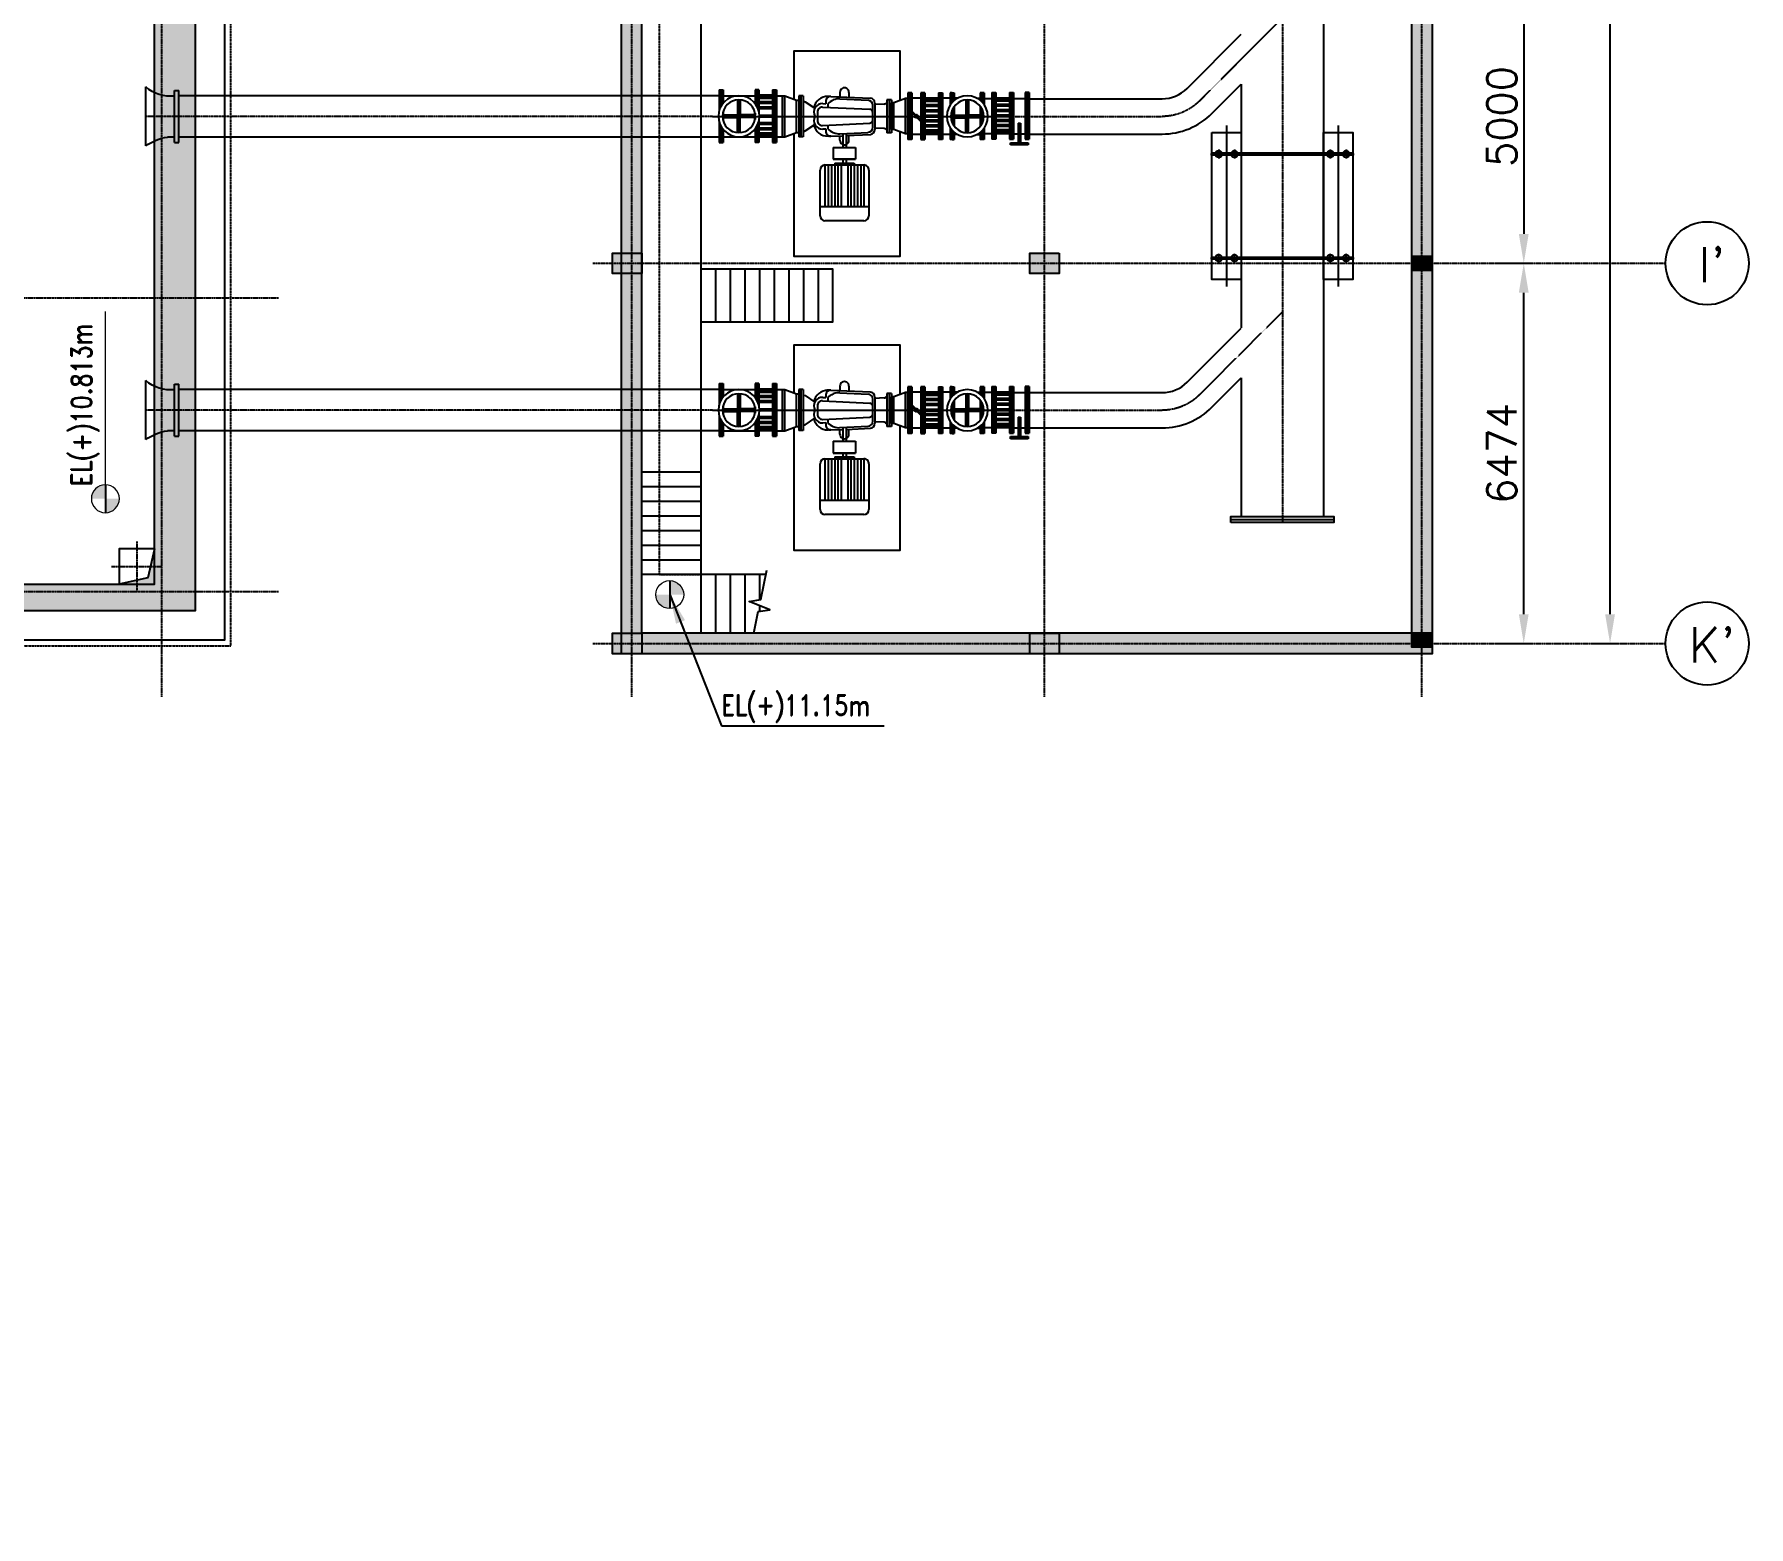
# Model space of a CAD drawing. Header units: millimetres. Extents: x -7644 to 230040, y 17031 to 222323.
# Drawn here: x 54782 to 83963, y 151841 to 177252 of the extents above; entities that cross this region are included whole.
import ezdxf
from ezdxf.enums import TextEntityAlignment as Align

# ---------------------------------------------------------------- set-up
doc = ezdxf.new("R2010")
doc.units = ezdxf.units.MM
doc.header["$LTSCALE"] = 4
doc.header["$MEASUREMENT"] = 0
doc.header["$PDMODE"] = 34
doc.linetypes.add('CENTER', pattern=[2, 1.25, -0.25, 0.25, -0.25])
doc.linetypes.add('HIDDEN', pattern=[0.375, 0.25, -0.125])
doc.layers.get('0').update_dxf_attribs({"color": 8})
for name, color, linetype in [('2MM', 2, 'Continuous'), ('CENTER', 252, 'CENTER'), ('DIM', 8, 'Continuous'), ('DIM LAYER', 8, 'Continuous'), ('GD NAME', 6, 'CENTER'), ('GRID', 8, 'CENTER'), ('HATCH', 253, 'Continuous'), ('MOTOR', 252, 'Continuous'), ('PCC', 8, 'HIDDEN'), ('PIPE LINE(MOTOR)', 142, 'Continuous'), ('RCC WALL', 7, 'Continuous'), ('txt-1', 7, 'Continuous')]:
    doc.layers.add(name, color=color, linetype=linetype)
doc.layers.add('C - E - Text 2.5', color=3, linetype='CENTER', lineweight=35)
doc.layers.add('Object', color=7, linetype='Continuous', lineweight=0)
doc.styles.add('Mano', font='romand.shx', dxfattribs={"height": 3})
doc.styles.add('ROMANS', font='ROMANS')
doc.dimstyles.new('1-75N', dxfattribs={"dimscale": 75, "dimtxt": 5, "dimasz": 5, "dimexe": 1.25, "dimexo": 1.25, "dimgap": 1.25, "dimtad": 1, "dimdec": 0, "dimdsep": 46, "dimtxsty": 'ROMANS', "dimcen": 1, "dimclrd": 8, "dimclre": 8, "dimclrt": 5, "dimadec": 0, "dimazin": 0, "dimtfac": 1, "dimtdec": 0, "dimtmove": 0, "dimatfit": 3, "dimfxl": 1, "dimarcsym": 0})

# ---------------------------------------------------------------- blocks, each defined once
blk = doc.blocks.new('MECH')
at = {"layer": 'CENTER'}
for points in [[(-5001, -5430), (-5000, 4215)], [(-1, -5430), (0, 4214)]]:
    blk.add_lwpolyline(points, dxfattribs=at)
at = {"layer": 'CENTER', "elevation": 0}
for points in [[(-5001, -5430), (-5001, -13083, -0.198917), (-5265, -13719), (-6675, -15130)], [(2, -10519), (2, -13083, -0.198929), (-262, -13720), (-1672, -15130)]]:
    blk.add_lwpolyline(points, format="xyb", dxfattribs=at)
blk.add_lwpolyline([(-43604, -15130), (1912, -15130)], dxfattribs=at)
at = {"layer": 'MOTOR'}
for p, q in [((-5454, -5544), (-5454, -5610)), ((-5454, -5544), (-5101, -5544)), ((-5002, -5430), (-5002, -10519)), ((-4908, -5544), (-4558, -5544)), ((-4558, -5544), (-4558, -5610)), ((-451, -5544), (-451, -5610)), ((-451, -5544), (-98, -5544)), ((1, -5430), (1, -10519)), ((95, -5544), (445, -5544)), ((445, -5544), (445, -5610)), ((-5454, -5577), (-5179, -5577)), ((-5454, -5610), (-5227, -5610)), ((-5354, -5577), (-5354, -6187)), ((-5074, -5610), (-5027, -5610)), ((-5027, -5602), (-5027, -5858)), ((-4981, -5602), (-4981, -5852)), ((-4981, -5610), (-4935, -5610)), ((-4830, -5577), (-4558, -5577)), ((-4782, -5610), (-4558, -5610)), ((-4653, -5577), (-4653, -6187)), ((-451, -5577), (-176, -5577)), ((-451, -5610), (-224, -5610)), ((-351, -5577), (-351, -6187)), ((-71, -5610), (-24, -5610)), ((-24, -5602), (-24, -5858)), ((22, -5602), (22, -5852)), ((22, -5610), (68, -5610)), ((173, -5577), (445, -5577)), ((221, -5610), (445, -5610)), ((350, -5577), (350, -6187)), ((-5283, -5880), (-4725, -5880)), ((-5282, -5857), (-5027, -5857)), ((-5282, -5903), (-5027, -5903)), ((-5027, -6158), (-5027, -5902)), ((-4726, -5857), (-4982, -5857)), ((-4726, -5903), (-4982, -5903)), ((-4981, -6158), (-4981, -5902)), ((-280, -5880), (278, -5880)), ((-279, -5857), (-23, -5857)), ((-279, -5903), (-23, -5903)), ((-24, -6158), (-24, -5902)), ((277, -5857), (21, -5857)), ((277, -5903), (21, -5903)), ((22, -6158), (22, -5902)), ((-5454, -6220), (-5454, -6154)), ((-5454, -6154), (-5223, -6154)), ((-5454, -6187), (-5173, -6187)), ((-5454, -6220), (-5088, -6220)), ((-5362, -6486), (-5362, -6187)), ((-5334, -6453), (-5334, -6220)), ((-5333, -6453), (-5333, -6220)), ((-5305, -6453), (-5305, -6220)), ((-5248, -6453), (-5248, -6220)), ((-5220, -6453), (-5220, -6220)), ((-5160, -6453), (-5160, -6220)), ((-5133, -6453), (-5133, -6220)), ((-5059, -6154), (-5027, -6154)), ((-5059, -6154), (-5027, -6154)), ((-5018, -6453), (-5018, -6230)), ((-4990, -6453), (-4990, -6230)), ((-4981, -6154), (-4950, -6154)), ((-4921, -6220), (-4558, -6220)), ((-4890, -6453), (-4890, -6220)), ((-4862, -6453), (-4862, -6220)), ((-4836, -6187), (-4558, -6187)), ((-4802, -6453), (-4802, -6220)), ((-4786, -6154), (-4558, -6154)), ((-4774, -6453), (-4774, -6220)), ((-4717, -6453), (-4717, -6220)), ((-4689, -6453), (-4689, -6220)), ((-4676, -6453), (-4676, -6220)), ((-4648, -6486), (-4648, -6187)), ((-4558, -6220), (-4558, -6154)), ((-451, -6220), (-451, -6154)), ((-451, -6154), (-220, -6154)), ((-451, -6187), (-170, -6187)), ((-451, -6220), (-85, -6220)), ((-359, -6486), (-359, -6187)), ((-331, -6453), (-331, -6220)), ((-330, -6453), (-330, -6220)), ((-302, -6453), (-302, -6220)), ((-245, -6453), (-245, -6220)), ((-217, -6453), (-217, -6220)), ((-157, -6453), (-157, -6220)), ((-129, -6453), (-129, -6220)), ((-56, -6154), (-24, -6154)), ((-56, -6154), (-24, -6154)), ((-15, -6453), (-15, -6230)), ((13, -6453), (13, -6230)), ((22, -6154), (54, -6154)), ((82, -6220), (445, -6220)), ((113, -6453), (113, -6220)), ((141, -6453), (141, -6220)), ((167, -6187), (445, -6187)), ((201, -6453), (201, -6220)), ((217, -6154), (445, -6154)), ((229, -6453), (229, -6220)), ((286, -6453), (286, -6220)), ((314, -6453), (314, -6220)), ((327, -6453), (327, -6220)), ((355, -6486), (355, -6187)), ((445, -6220), (445, -6154)), ((-5454, -6453), (-5454, -6519)), ((-5454, -6453), (-4558, -6453)), ((-5454, -6486), (-4558, -6486)), ((-5454, -6519), (-4558, -6519)), ((-5352, -6486), (-5352, -6619)), ((-5352, -6619), (-5352, -6660)), ((-4652, -6619), (-5352, -6619)), ((-5352, -6660), (-5278, -6860)), ((-4652, -6660), (-5352, -6660)), ((-4652, -6660), (-4727, -6860)), ((-4652, -6486), (-4652, -6619)), ((-4652, -6619), (-4652, -6660)), ((-4558, -6453), (-4558, -6519)), ((-451, -6453), (-451, -6519)), ((-451, -6453), (445, -6453)), ((-451, -6486), (445, -6486)), ((-451, -6519), (445, -6519)), ((-349, -6486), (-349, -6619)), ((-349, -6619), (-349, -6660)), ((351, -6619), (-349, -6619)), ((-349, -6660), (-275, -6860)), ((351, -6660), (-349, -6660)), ((351, -6660), (277, -6860)), ((351, -6486), (351, -6619)), ((351, -6619), (351, -6660)), ((445, -6453), (445, -6519)), ((-5352, -6971), (-5352, -6900)), ((-5352, -6900), (-4654, -6900)), ((-5352, -6936), (-4654, -6936)), ((-5352, -6971), (-4654, -6971)), ((-5278, -6860), (-5278, -6900)), ((-4727, -6860), (-5278, -6860)), ((-4727, -6860), (-4727, -6900)), ((-4654, -6971), (-4654, -6900)), ((-349, -6971), (-349, -6900)), ((-349, -6900), (349, -6900)), ((-349, -6936), (349, -6936)), ((-349, -6971), (349, -6971)), ((-275, -6860), (-275, -6900)), ((277, -6860), (-275, -6860)), ((277, -6860), (277, -6900)), ((349, -6971), (349, -6900)), ((-5252, -7007), (-5139, -7173)), ((-5074, -7215), (-4932, -7215)), ((-4753, -7007), (-4866, -7173)), ((-3311, -7261), (-4088, -7261)), ((-3463, -8091), (-3463, -7261)), ((-249, -7007), (-136, -7173)), ((-71, -7215), (71, -7215)), ((251, -7007), (137, -7173)), ((1692, -7261), (915, -7261)), ((1540, -8091), (1540, -7261)), ((-5341, -7445), (-5341, -7377)), ((-5341, -7445), (-5312, -8117)), ((-5255, -7357), (-5216, -7357)), ((-5219, -7307), (-5216, -7357)), ((-5214, -7394), (-5154, -7394)), ((-5160, -7303), (-5122, -8106)), ((-4846, -7303), (-4884, -8106)), ((-4852, -7394), (-4792, -7394)), ((-4787, -7307), (-4790, -7357)), ((-4790, -7357), (-4751, -7357)), ((-4665, -7445), (-4671, -7648)), ((-4667, -7447), (-4667, -7379)), ((-4472, -7486), (-4273, -7486)), ((-4472, -7486), (-4472, -7866)), ((-4472, -7486), (-4472, -7866)), ((-4273, -7866), (-4273, -7486)), ((-4273, -7486), (-4273, -7866)), ((-4207, -7510), (-4207, -7842)), ((-4207, -7510), (-3463, -7510)), ((-4174, -7344), (-3463, -7344)), ((-4174, -7344), (-4174, -8008)), ((-4174, -7399), (-3463, -7399)), ((-4174, -7455), (-3463, -7455)), ((-4174, -7565), (-3463, -7565)), ((-3225, -8008), (-3225, -7344)), ((-338, -7445), (-338, -7377)), ((-338, -7445), (-309, -8117)), ((-252, -7357), (-213, -7357)), ((-216, -7307), (-213, -7357)), ((-211, -7394), (-150, -7394)), ((-156, -7303), (-119, -8106)), ((157, -7303), (119, -8106)), ((151, -7394), (211, -7394)), ((216, -7307), (213, -7357)), ((213, -7357), (252, -7357)), ((338, -7445), (332, -7648)), ((336, -7447), (336, -7379)), ((531, -7486), (730, -7486)), ((531, -7486), (531, -7866)), ((531, -7486), (531, -7866)), ((730, -7866), (730, -7486)), ((730, -7486), (730, -7866)), ((796, -7510), (796, -7842)), ((796, -7510), (1540, -7510)), ((829, -7344), (1540, -7344)), ((829, -7344), (829, -8008)), ((829, -7399), (1540, -7399)), ((829, -7455), (1540, -7455)), ((829, -7565), (1540, -7565)), ((1778, -8008), (1778, -7344)), ((-5410, -7599), (-5338, -7599)), ((-5410, -7753), (-5328, -7753)), ((-5300, -7597), (-5276, -8080)), ((-4706, -7597), (-4730, -8080)), ((-4713, -7704), (-4472, -7704)), ((-4709, -7648), (-4472, -7648)), ((-4675, -7704), (-4694, -8117)), ((-4596, -7753), (-4678, -7753)), ((-4596, -7599), (-4668, -7599)), ((-4472, -7866), (-4273, -7866)), ((-4273, -7648), (-4207, -7648)), ((-4273, -7704), (-4207, -7704)), ((-4207, -7842), (-3463, -7842)), ((-4174, -7621), (-3463, -7621)), ((-4174, -7731), (-3463, -7731)), ((-4174, -7787), (-3463, -7787)), ((-407, -7599), (-335, -7599)), ((-407, -7753), (-325, -7753)), ((-297, -7597), (-273, -8080)), ((297, -7597), (273, -8080)), ((290, -7704), (531, -7704)), ((294, -7648), (531, -7648)), ((329, -7704), (309, -8117)), ((408, -7753), (325, -7753)), ((408, -7599), (336, -7599)), ((531, -7866), (730, -7866)), ((730, -7648), (796, -7648)), ((730, -7704), (796, -7704)), ((796, -7842), (1540, -7842)), ((829, -7621), (1540, -7621)), ((829, -7731), (1540, -7731)), ((829, -7787), (1540, -7787)), ((-4816, -8158), (-5190, -8158)), ((-4174, -7898), (-3463, -7898)), ((-4174, -7953), (-3463, -7953)), ((-4174, -8008), (-3463, -8008)), ((-4088, -8091), (-3311, -8091)), ((187, -8158), (-187, -8158)), ((829, -7898), (1540, -7898)), ((829, -7953), (1540, -7953)), ((829, -8008), (1540, -8008)), ((915, -8091), (1692, -8091)), ((-5284, -8476), (-5284, -8397)), ((-5284, -8397), (-4724, -8397)), ((-5284, -8436), (-4724, -8436)), ((-5226, -8195), (-4780, -8195)), ((-5210, -8351), (-5203, -8195)), ((-4796, -8354), (-4803, -8195)), ((-4724, -8476), (-4724, -8397)), ((-281, -8476), (-281, -8397)), ((-281, -8397), (279, -8397)), ((-281, -8436), (279, -8436)), ((-223, -8195), (223, -8195)), ((-207, -8351), (-200, -8195)), ((207, -8354), (200, -8195)), ((279, -8476), (279, -8397)), ((-5304, -8716), (-5230, -8516)), ((-4704, -8716), (-5304, -8716)), ((-5304, -8757), (-5304, -8716)), ((-5284, -8476), (-4724, -8476)), ((-4779, -8476), (-5230, -8476)), ((-5230, -8516), (-5230, -8476)), ((-4779, -8516), (-5230, -8516)), ((-4779, -8516), (-4779, -8476)), ((-4704, -8716), (-4779, -8516)), ((-4704, -8757), (-4704, -8716)), ((-301, -8716), (-227, -8516)), ((-301, -8757), (-301, -8716)), ((299, -8716), (-301, -8716)), ((-281, -8476), (279, -8476)), ((-227, -8516), (-227, -8476)), ((225, -8476), (-227, -8476)), ((225, -8516), (-227, -8516)), ((225, -8516), (225, -8476)), ((299, -8716), (225, -8516)), ((299, -8757), (299, -8716)), ((-5402, -8823), (-5402, -8757)), ((-5402, -8757), (-4606, -8757)), ((-5402, -8790), (-4606, -8790)), ((-5402, -8823), (-5081, -8823)), ((-5402, -9012), (-5402, -8979)), ((-5402, -8979), (-4940, -8979)), ((-5402, -9012), (-4606, -9012)), ((-5402, -9045), (-5402, -9012)), ((-5402, -9012), (-4940, -9012)), ((-5402, -9045), (-4606, -9045)), ((-5312, -9012), (-5312, -8790)), ((-5310, -9311), (-5310, -9012)), ((-4704, -8757), (-5304, -8757)), ((-5282, -9278), (-5282, -9045)), ((-5281, -9278), (-5281, -9045)), ((-5253, -9278), (-5253, -9045)), ((-5196, -9278), (-5196, -9045)), ((-5168, -9278), (-5168, -9045)), ((-5108, -9278), (-5108, -9045)), ((-5081, -8837), (-4940, -8978)), ((-5080, -9278), (-5080, -9045)), ((-5067, -8823), (-4606, -8823)), ((-5067, -8823), (-4926, -8964)), ((-5016, -9278), (-5016, -9045)), ((-4988, -9278), (-4988, -9045)), ((-4938, -9278), (-4938, -9045)), ((-4926, -8979), (-4606, -8979)), ((-4926, -9012), (-4606, -9012)), ((-4910, -9278), (-4910, -9045)), ((-4850, -9278), (-4850, -9045)), ((-4822, -9278), (-4822, -9045)), ((-4765, -9278), (-4765, -9045)), ((-4737, -9278), (-4737, -9045)), ((-4724, -9278), (-4724, -9045)), ((-4696, -9012), (-4696, -8790)), ((-4696, -9311), (-4696, -9012)), ((-4606, -8823), (-4606, -8757)), ((-4606, -8979), (-4606, -9012)), ((-4606, -9012), (-4606, -9045)), ((-399, -8823), (-399, -8757)), ((-399, -8757), (398, -8757)), ((-399, -8790), (398, -8790)), ((-399, -8823), (-78, -8823)), ((-399, -9012), (-399, -8979)), ((-399, -8979), (63, -8979)), ((-399, -9012), (398, -9012)), ((-399, -9045), (-399, -9012)), ((-399, -9012), (63, -9012)), ((-399, -9045), (398, -9045)), ((-308, -9012), (-308, -8790)), ((-307, -9311), (-307, -9012)), ((299, -8757), (-301, -8757)), ((-279, -9278), (-279, -9045)), ((-278, -9278), (-278, -9045)), ((-250, -9278), (-250, -9045)), ((-193, -9278), (-193, -9045)), ((-165, -9278), (-165, -9045)), ((-105, -9278), (-105, -9045)), ((-78, -8837), (63, -8978)), ((-77, -9278), (-77, -9045)), ((-64, -8823), (77, -8964)), ((-64, -8823), (398, -8823)), ((-13, -9278), (-13, -9045)), ((15, -9278), (15, -9045)), ((65, -9278), (65, -9045)), ((77, -8979), (398, -8979)), ((77, -9012), (398, -9012)), ((93, -9278), (93, -9045)), ((153, -9278), (153, -9045)), ((181, -9278), (181, -9045)), ((238, -9278), (238, -9045)), ((266, -9278), (266, -9045)), ((279, -9278), (279, -9045)), ((307, -9012), (307, -8790)), ((307, -9311), (307, -9012)), ((398, -8823), (398, -8757)), ((398, -8979), (398, -9012)), ((398, -9012), (398, -9045)), ((-5402, -9278), (-5402, -9311)), ((-5402, -9278), (-4606, -9278)), ((-5402, -9311), (-5402, -9344)), ((-5402, -9311), (-4606, -9311)), ((-5402, -9311), (-4940, -9311)), ((-5312, -9511), (-5312, -9311)), ((-4926, -9311), (-4606, -9311)), ((-4696, -9511), (-4696, -9311)), ((-4606, -9311), (-4606, -9278)), ((-4606, -9344), (-4606, -9311)), ((-399, -9278), (-399, -9311)), ((-399, -9278), (398, -9278)), ((-399, -9311), (-399, -9344)), ((-399, -9311), (398, -9311)), ((-399, -9311), (63, -9311)), ((-308, -9511), (-308, -9311)), ((77, -9311), (398, -9311)), ((307, -9511), (307, -9311)), ((398, -9311), (398, -9278)), ((398, -9344), (398, -9311)), ((-5402, -9344), (-4606, -9344)), ((-5402, -9478), (-5200, -9478)), ((-5402, -9511), (-5402, -9478)), ((-5402, -9511), (-5241, -9511)), ((-5402, -9511), (-5241, -9511)), ((-5402, -9511), (-5402, -9544)), ((-5402, -9544), (-5273, -9544)), ((-5312, -9603), (-5312, -9511)), ((-5171, -9544), (-5025, -9544)), ((-5114, -9511), (-5025, -9511)), ((-5057, -9544), (-5025, -9544)), ((-5025, -9489), (-5025, -9745)), ((-4979, -9489), (-4979, -9745)), ((-4979, -9511), (-4891, -9511)), ((-4979, -9544), (-4834, -9544)), ((-4805, -9478), (-4606, -9478)), ((-4763, -9511), (-4606, -9511)), ((-4763, -9511), (-4606, -9511)), ((-4732, -9544), (-4606, -9544)), ((-4696, -9598), (-4696, -9511)), ((-4606, -9511), (-4606, -9478)), ((-4606, -9511), (-4606, -9544)), ((-399, -9344), (398, -9344)), ((-399, -9478), (-197, -9478)), ((-399, -9511), (-399, -9478)), ((-399, -9511), (-238, -9511)), ((-399, -9511), (-238, -9511)), ((-399, -9511), (-399, -9544)), ((-399, -9544), (-269, -9544)), ((-308, -9603), (-308, -9511)), ((-168, -9544), (-22, -9544)), ((-111, -9511), (-22, -9511)), ((-54, -9544), (-22, -9544)), ((-22, -9489), (-22, -9745)), ((24, -9489), (24, -9745)), ((24, -9511), (112, -9511)), ((24, -9544), (169, -9544)), ((198, -9478), (398, -9478)), ((240, -9511), (398, -9511)), ((240, -9511), (398, -9511)), ((271, -9544), (398, -9544)), ((307, -9598), (307, -9511)), ((398, -9511), (398, -9478)), ((398, -9511), (398, -9544)), ((-5281, -9767), (-4723, -9767)), ((-5280, -9744), (-5024, -9744)), ((-5280, -9790), (-5024, -9790)), ((-5025, -10045), (-5025, -9789)), ((-4724, -9744), (-4980, -9744)), ((-4724, -9790), (-4980, -9790)), ((-4979, -10045), (-4979, -9795)), ((-278, -9767), (280, -9767)), ((-277, -9744), (-21, -9744)), ((-277, -9790), (-21, -9790)), ((-22, -10045), (-22, -9789)), ((279, -9744), (23, -9744)), ((279, -9790), (23, -9790)), ((24, -10045), (24, -9795)), ((-5408, -10186), (-4612, -10186)), ((-5408, -10186), (-5408, -10219)), ((-5402, -10052), (-5402, -9986)), ((-5402, -9986), (-5275, -9986)), ((-5402, -10019), (-5245, -10019)), ((-5402, -10052), (-5205, -10052)), ((-5312, -9931), (-5312, -10019)), ((-5302, -10219), (-5302, -10019)), ((-5175, -9986), (-5025, -9986)), ((-5121, -10019), (-5025, -10019)), ((-4979, -9986), (-4830, -9986)), ((-4979, -10019), (-4883, -10019)), ((-4800, -10052), (-4606, -10052)), ((-4760, -10019), (-4606, -10019)), ((-4730, -9986), (-4606, -9986)), ((-4702, -10186), (-4702, -10019)), ((-4696, -9936), (-4696, -10019)), ((-4612, -10219), (-4612, -10186)), ((-4606, -10052), (-4606, -9986)), ((-405, -10186), (391, -10186)), ((-405, -10186), (-405, -10219)), ((-399, -10052), (-399, -9986)), ((-399, -9986), (-272, -9986)), ((-399, -10019), (-242, -10019)), ((-399, -10052), (-202, -10052)), ((-308, -9931), (-308, -10019)), ((-299, -10219), (-299, -10019)), ((-172, -9986), (-22, -9986)), ((-118, -10019), (-22, -10019)), ((24, -9986), (173, -9986)), ((24, -10019), (120, -10019)), ((203, -10052), (398, -10052)), ((243, -10019), (398, -10019)), ((274, -9986), (398, -9986)), ((301, -10186), (301, -10019)), ((307, -9936), (307, -10019)), ((391, -10219), (391, -10186)), ((398, -10052), (398, -9986)), ((-5408, -10219), (-4612, -10219)), ((-5408, -10219), (-5408, -10253)), ((-5408, -10219), (-4612, -10219)), ((-5408, -10253), (-4612, -10253)), ((-5408, -10486), (-5408, -10519)), ((-5408, -10486), (-4612, -10486)), ((-5310, -10519), (-5310, -10219)), ((-5288, -10486), (-5288, -10253)), ((-5288, -10486), (-5288, -10253)), ((-5260, -10486), (-5260, -10253)), ((-5203, -10486), (-5203, -10253)), ((-5175, -10486), (-5175, -10253)), ((-5115, -10486), (-5115, -10253)), ((-5087, -10486), (-5087, -10253)), ((-5022, -10486), (-5022, -10253)), ((-4995, -10486), (-4995, -10253)), ((-4944, -10486), (-4944, -10253)), ((-4916, -10486), (-4916, -10253)), ((-4857, -10486), (-4857, -10253)), ((-4829, -10486), (-4829, -10253)), ((-4772, -10486), (-4772, -10253)), ((-4744, -10486), (-4744, -10253)), ((-4730, -10486), (-4730, -10253)), ((-4702, -10519), (-4702, -10219)), ((-4612, -10253), (-4612, -10219)), ((-4612, -10486), (-4612, -10519)), ((-4517, -10503), (-4552, -10503)), ((-4552, -10503), (-4552, -10653)), ((-4517, -10803), (-4517, -10503)), ((-405, -10219), (391, -10219)), ((-405, -10219), (-405, -10253)), ((-405, -10219), (391, -10219)), ((-405, -10253), (391, -10253)), ((-405, -10486), (-405, -10519)), ((-405, -10486), (391, -10486)), ((-307, -10519), (-307, -10219)), ((-285, -10486), (-285, -10253)), ((-284, -10486), (-284, -10253)), ((-257, -10486), (-257, -10253)), ((-200, -10486), (-200, -10253)), ((-172, -10486), (-172, -10253)), ((-112, -10486), (-112, -10253)), ((-84, -10486), (-84, -10253)), ((-19, -10486), (-19, -10253)), ((9, -10486), (9, -10253)), ((59, -10486), (59, -10253)), ((87, -10486), (87, -10253)), ((147, -10486), (147, -10253)), ((175, -10486), (175, -10253)), ((231, -10486), (231, -10253)), ((259, -10486), (259, -10253)), ((273, -10486), (273, -10253)), ((301, -10519), (301, -10219)), ((391, -10253), (391, -10219)), ((391, -10486), (391, -10519)), ((486, -10503), (451, -10503)), ((451, -10503), (451, -10653)), ((486, -10803), (486, -10503)), ((-5408, -10519), (-4612, -10519)), ((-5408, -10519), (-5408, -10552)), ((-5408, -10519), (-4612, -10519)), ((-5408, -10552), (-4612, -10552)), ((-5408, -10753), (-4612, -10753)), ((-5408, -10786), (-5408, -10753)), ((-5408, -10786), (-4612, -10786)), ((-5408, -10786), (-4612, -10786)), ((-5408, -10819), (-5408, -10786)), ((-5304, -10519), (-5304, -10786)), ((-4885, -10633), (-4552, -10633)), ((-4885, -10633), (-4885, -10673)), ((-4885, -10653), (-4552, -10653)), ((-4885, -10673), (-4552, -10673)), ((-4702, -10519), (-4702, -10633)), ((-4702, -10673), (-4702, -10786)), ((-4612, -10519), (-4612, -10552)), ((-4612, -10753), (-4612, -10786)), ((-4612, -10786), (-4612, -10819)), ((-4552, -10653), (-4552, -10803)), ((-405, -10519), (391, -10519)), ((-405, -10519), (-405, -10552)), ((-405, -10519), (391, -10519)), ((-405, -10552), (391, -10552)), ((-405, -10753), (391, -10753)), ((-405, -10786), (-405, -10753)), ((-405, -10786), (391, -10786)), ((-405, -10786), (391, -10786)), ((-405, -10819), (-405, -10786)), ((-301, -10519), (-301, -10786)), ((118, -10633), (451, -10633)), ((118, -10633), (118, -10673)), ((118, -10653), (451, -10653)), ((118, -10673), (451, -10673)), ((301, -10519), (301, -10633)), ((301, -10673), (301, -10786)), ((391, -10519), (391, -10552)), ((391, -10753), (391, -10786)), ((391, -10786), (391, -10819)), ((451, -10653), (451, -10803)), ((-5408, -10819), (-4612, -10819)), ((-4552, -10803), (-4517, -10803)), ((-405, -10819), (391, -10819)), ((451, -10803), (486, -10803))]:
    blk.add_line(p, q, dxfattribs=at)
for centre, radius in [((-5004, -5880), 350), ((-1, -5880), 350), ((-5004, -5880), 279), ((-1, -5880), 279), ((-5004, -5882), 31.9), ((-1, -5882), 31.9), ((-5002, -9767), 350), ((-5002, -9767), 279), ((1, -9767), 350), ((1, -9767), 279), ((-5002, -9765), 31.9), ((1, -9765), 31.9)]:
    blk.add_circle(centre, radius, dxfattribs=at)
for centre, radius, start, end in [((-5004, -5882), 16.1, 0, 180), ((-5004, -5882), 16.1, 180, 0), ((-1, -5882), 16.1, 0, 180), ((-1, -5882), 16.1, 180, 0), ((-5074, -8830), 10, 45.0001, 225.0001), ((-5004, -8901), 29.2, 155.0578, 294.9424), ((-5004, -8901), 29.2, 335.0578, 114.9424), ((-4933, -8971), 10, 225.0001, 45.0001), ((-71, -8830), 10, 45.0001, 225.0001), ((-1, -8901), 29.2, 155.0578, 294.9424), ((-1, -8901), 29.2, 335.0578, 114.9424), ((70, -8971), 10, 225.0001, 45.0001), ((-5002, -9765), 16.1, 0.0002, 180.0002), ((-5002, -9765), 16.1, 180.0002, 0.0002), ((1, -9765), 16.1, 0.0002, 180.0002), ((1, -9765), 16.1, 180.0002, 0.0002)]:
    blk.add_arc(centre, radius, start, end, dxfattribs=at)
at = {"layer": 'MOTOR', "extrusion": (0, 0, -1)}
for centre, major_axis, ratio, start_param, end_param in [((-5300, -7009), (-29.3, 46.5), 0.843227, 1.255965, 2.00681), ((-297, -7009), (-29.3, 46.5), 0.843227, 1.255965, 2.00681), ((-5100, -7386), (-201, -135), 0.981011, 0.563564, 1.956976), ((-5074, -7298), (-146, 0), 0.965684, -0.064727, 2.077662), ((-5074, -7298), (86, 0), 0.965684, 3.076865, 4.712389), ((-4932, -7298), (-146, 0), 0.965684, 1.06393, 3.20632), ((-4932, -7298), (-86, 0), 0.965684, 1.570796, 3.20632), ((-4908, -7387), (235, -57), 0.979062, -1.600219, -0.198408), ((-4088, -7344), (86, 0), 0.965684, 3.141593, 4.712389), ((-3311, -7344), (86, 0), 0.965684, 4.712389, 6.283185), ((-97, -7386), (-201, -135), 0.981011, 0.563564, 1.956976), ((-71, -7298), (-146, 0), 0.965684, -0.064727, 2.077662), ((-71, -7298), (86, 0), 0.965684, 3.076865, 4.712389), ((71, -7298), (-146, 0), 0.965684, 1.06393, 3.20632), ((71, -7298), (-86, 0), 0.965684, 1.570796, 3.20632), ((95, -7387), (235, -57), 0.979062, -1.600219, -0.198408), ((915, -7344), (86, 0), 0.965684, 3.141593, 4.712389), ((1692, -7344), (86, 0), 0.965684, 4.712389, 6.283185), ((-5255, -7440), (86, 0), 0.965684, 3.076865, 4.712389), ((-5201, -7515), (-65, -142), 0.540954, 0.736058, 2.306855), ((-4805, -7515), (65, -142), 0.540954, 3.97633, 5.547127), ((-4751, -7440), (-86, 0), 0.965684, 1.570796, 3.20632), ((-252, -7440), (86, 0), 0.965684, 3.076865, 4.712389), ((-197, -7515), (-65, -142), 0.540954, 0.736058, 2.306855), ((198, -7515), (65, -142), 0.540954, 3.97633, 5.547127), ((252, -7440), (-86, 0), 0.965684, 1.570796, 3.20632), ((-5410, -7676), (-80, 0), 0.965684, 4.712389, 7.853982), ((-4596, -7676), (80, 0), 0.965684, 4.712389, 7.853982), ((-407, -7676), (-80, 0), 0.965684, 4.712389, 7.853982), ((408, -7676), (80, 0), 0.965684, 4.712389, 7.853982), ((-5226, -8112), (86, 0), 0.965684, 1.570796, 3.076865), ((-5190, -8075), (86, 0), 0.965684, 1.570796, 3.076865), ((-5065, -8103), (57.3, 0), 0.965684, 1.570796, 3.076865), ((-4941, -8103), (57.3, 0), 0.965684, 0.064727, 1.570796), ((-4941, -8103), (57.3, 0), 0.965684, 0.064727, 1.570796), ((-4816, -8075), (86, 0), 0.965684, 0.064727, 1.570796), ((-4780, -8112), (-86, 0), 0.965684, 3.20632, 4.712389), ((-4088, -8008), (86, 0), 0.965684, 1.570796, 3.141593), ((-3311, -8008), (-86, 0), 0.965684, 3.141593, 4.712389), ((-223, -8112), (86, 0), 0.965684, 1.570796, 3.076865), ((-187, -8075), (86, 0), 0.965684, 1.570796, 3.076865), ((-61, -8103), (57.3, 0), 0.965684, 1.570796, 3.076865), ((62, -8103), (57.3, 0), 0.965684, 0.064727, 1.570796), ((62, -8103), (57.3, 0), 0.965684, 0.064727, 1.570796), ((187, -8075), (86, 0), 0.965684, 0.064727, 1.570796), ((223, -8112), (-86, 0), 0.965684, 3.20632, 4.712389), ((915, -8008), (86, 0), 0.965684, 1.570796, 3.141593), ((1692, -8008), (-86, 0), 0.965684, 3.141593, 4.712389), ((-5258, -8351), (-28, -46.5), 0.855375, 4.245641, 5.302195), ((-4748, -8351), (29.3, -46.5), 0.843227, 1.00779, 2.00681), ((-255, -8351), (-28, -46.5), 0.855375, 4.245641, 5.302195), ((255, -8351), (29.3, -46.5), 0.843227, 1.00779, 2.00681)]:
    blk.add_ellipse(centre, major_axis=major_axis, ratio=ratio, start_param=start_param, end_param=end_param, dxfattribs=at)
at = {"layer": 'MOTOR'}
for centre in [(-4705, -7009), (299, -7009)]:
    blk.add_ellipse(centre, major_axis=(29.3, 46.5), ratio=0.843227, start_param=1.255965, end_param=2.00681, dxfattribs=at)
at = {"layer": 'PIPE LINE(MOTOR)'}
for p, q in [((-4648, 3727, 0), (-4648, 3848, 0)), ((352, 3726, 0), (352, 3847, 0)), ((-5443, 3727, 0), (-5443, 3655, 0)), ((-4558, 3727, 0), (-5443, 3727, 0)), ((-4558, 3655, 0), (-5443, 3655, 0)), ((-5350, -5577), (-5350, 3655, 0)), ((-4650, -5577), (-4650, 3655, 0)), ((-4558, 3727, 0), (-4558, 3655, 0)), ((-443, 3726, 0), (-443, 3654, 0)), ((442, 3726, 0), (-443, 3726, 0)), ((442, 3654, 0), (-443, 3654, 0)), ((-350, -5577), (-350, 3655, 0)), ((350, -5577), (350, 3655, 0)), ((442, 3726, 0), (442, 3654, 0)), ((1860, -14255, 0), (1860, -16005, 0))]:
    blk.add_line(p, q, dxfattribs=at)
at = {"layer": 'PIPE LINE(MOTOR)', "elevation": 0}
for points in [[(-4498, 4215), (-5503, 4215)], [(502, 4214), (-503, 4214)], [(1912, -14255), (1809, -14255), (1809, -16005), (1912, -16005), (1912, -14255)], [(-5551, -14430), (-1400, -14430)], [(-548, -14430), (1809, -14430)], [(-43604, -15830), (1809, -15830)]]:
    blk.add_lwpolyline(points, dxfattribs=at)
for points in [[(-5301, -10786), (-5301, -13083, -0.198928), (-5477, -13507), (-6400, -14430)], [(-298, -10786), (-298, -13083, -0.198928), (-474, -13508), (-1397, -14430)]]:
    blk.add_lwpolyline(points, format="xyb", dxfattribs=at)
at = {"layer": 'PIPE LINE(MOTOR)'}
for points in [[(-4701, -10786), (-4701, -13083, -0.198921), (-5052, -13931), (-5551, -14430)], [(302, -10786), (302, -13083, -0.198921), (-50, -13932), (-548, -14430)]]:
    blk.add_lwpolyline(points, format="xyb", dxfattribs=at)
for centre, radius, start, end in [((-5996, 3790, 0), 651, 354.4138, 40.7102), ((-3886, 3751, 0), 768, 142.8264, 172.7632), ((-996, 3789, 0), 651, 354.4138, 40.7102), ((1114, 3750, 0), 768, 142.8264, 172.7632)]:
    blk.add_arc(centre, radius, start, end, dxfattribs=at)
at = {"layer": 'RCC WALL', "elevation": 0}
for points in [[(-5294, -6819), (-6115, -6819), (-6115, -8619), (-5268, -8619)], [(-4740, -8619), (-2615, -8619), (-2615, -6819), (-4711, -6819)], [(-290, -6819), (-1112, -6819), (-1112, -8619), (-265, -8619)], [(263, -8619), (2388, -8619), (2388, -6819), (292, -6819)]]:
    blk.add_lwpolyline(points, dxfattribs=at)
blk = doc.blocks.new('A$C472B03D5')
at = {"layer": 'DIM'}
h = blk.add_hatch(color=1, dxfattribs=at)
h.dxf.hatch_style = 1
h.paths.add_polyline_path([(0, 0), (-238, 0), (-238, -238, 0.414214)])
h.paths.add_polyline_path([(-238, 0), (-238, 238, 0.414214), (-476, 0)])
at = {"layer": 'DIM', "color": 1}
blk.add_line((0, 0), (-476, 0), dxfattribs=at)
at = {"layer": 'Object'}
blk.add_lwpolyline([(0, 0), (2950, 0)], dxfattribs=at)
blk.add_circle((-238, 0), 238, dxfattribs=at)
blk = doc.blocks.new('A$C4C517AF2')
at = {"layer": 'HATCH'}
blk.add_hatch(color=256, dxfattribs=at).paths.add_polyline_path([(-300, -300), (191, -191), (300, 300), (300, -300)])
at = {"layer": 'CENTER'}
for points in [[(0, 428), (0, -428)], [(-423, 0), (423, 0)]]:
    blk.add_lwpolyline(points, dxfattribs=at)
at = {"layer": 'RCC WALL', "linetype": 'Continuous'}
blk.add_lwpolyline([(300, 300), (300, -300), (-300, -300), (-300, 300)], close=True, dxfattribs=at)
blk.add_lwpolyline([(-300, -300), (191, -191), (300, 300)], dxfattribs=at)
blk = doc.blocks.new('C3-COLUMN 450X600 CONTINUOUS')
at = {"layer": 'HATCH'}
h = blk.add_hatch(color=256, dxfattribs=at)
h.dxf.hatch_style = 1
h.paths.add_polyline_path([(-175, -250), (175, -250), (175, 250), (-175, 250)])
at = {"layer": 'RCC WALL'}
blk.add_lwpolyline([(-175, -250), (175, -250), (175, 250), (-175, 250)], close=True, dxfattribs=at)
blk = doc.blocks.new('COLUMN 230x350')
at = {"layer": 'HATCH'}
h = blk.add_hatch(color=256, dxfattribs=at)
h.dxf.hatch_style = 1
h.paths.add_polyline_path([(-115, -175), (115, -175), (115, 175), (-115, 175)])
at = {"layer": 'RCC WALL'}
blk.add_lwpolyline([(115, -175), (-115, -175), (-115, 175), (115, 175)], close=True, dxfattribs=at)
blk = doc.blocks.new('A$C2D5220BB')
at = {"layer": 'DIM'}
h = blk.add_hatch(color=1, dxfattribs=at)
h.dxf.hatch_style = 1
h.paths.add_polyline_path([(238, 0), (0, 0), (0, -238, 0.414214)])
h.paths.add_polyline_path([(0, 0), (0, 238, 0.414214), (-238, 0)])
at = {"layer": 'DIM', "color": 1}
blk.add_line((238, 0), (-238, 0), dxfattribs=at)
at = {"layer": 'Object'}
blk.add_circle((0, 0), 238, dxfattribs=at)
blk = doc.blocks.new('*D108')
at = {"layer": 'DEFPOINTS', "color": 0, "transparency": 16777216}
for p in [(79541, 173352, 0), (80134, 173352), (79541, 166878, 0)]:
    blk.add_point(p, dxfattribs=at)
at = {"layer": 'DIM', "color": 8, "lineweight": -2, "transparency": 16777216}
for p, q in [((79666, 173352), (80259, 173352)), ((80134, 167378), (80134, 172852)), ((79666, 166878), (80259, 166878))]:
    blk.add_line(p, q, dxfattribs=at)
at = {"layer": 'DIM', "color": 8, "transparency": 16777216}
for points in [[(80050, 172852), (80217, 172852), (80134, 173352)], [(80050, 167378), (80217, 167378), (80134, 166878)]]:
    blk.add_solid(points, dxfattribs=at)
at = {"layer": 'DIM', "color": 5, "transparency": 16777216, "insert": (79759, 170115), "char_height": 500, "attachment_point": 5, "rotation": 90, "style": 'ROMANS'}
blk.add_mtext('6474', dxfattribs=at)
blk = doc.blocks.new('*D109')
at = {"layer": 'DEFPOINTS', "color": 0, "transparency": 16777216}
for p in [(79541, 178352, 0), (79541, 173352, 0), (80134, 173352)]:
    blk.add_point(p, dxfattribs=at)
at = {"layer": 'DIM', "color": 8, "lineweight": -2, "transparency": 16777216}
for p, q in [((79666, 178352), (80259, 178352)), ((80134, 177852), (80134, 173852)), ((79666, 173352), (80259, 173352))]:
    blk.add_line(p, q, dxfattribs=at)
at = {"layer": 'DIM', "color": 8, "transparency": 16777216}
for points in [[(80050, 177852), (80217, 177852), (80134, 178352)], [(80050, 173852), (80217, 173852), (80134, 173352)]]:
    blk.add_solid(points, dxfattribs=at)
at = {"layer": 'DIM', "color": 5, "transparency": 16777216, "insert": (79759, 175852), "char_height": 500, "attachment_point": 5, "rotation": 90, "style": 'ROMANS'}
blk.add_mtext('5000', dxfattribs=at)
blk = doc.blocks.new('*D132')
at = {"layer": 'DEFPOINTS', "color": 0, "transparency": 16777216}
for p in [(81168, 206458, 0), (81603, 206458), (81168, 166878, 0)]:
    blk.add_point(p, dxfattribs=at)
at = {"layer": 'DIM', "color": 8, "lineweight": -2, "transparency": 16777216}
for p, q in [((81293, 206458), (81728, 206458)), ((81603, 167378), (81603, 205958)), ((81293, 166878), (81728, 166878))]:
    blk.add_line(p, q, dxfattribs=at)
at = {"layer": 'DIM', "color": 8, "transparency": 16777216}
for points in [[(81519, 205958), (81686, 205958), (81603, 206458)], [(81519, 167378), (81686, 167378), (81603, 166878)]]:
    blk.add_solid(points, dxfattribs=at)
at = {"layer": 'DIM', "color": 5, "transparency": 16777216, "insert": (81228, 186668), "char_height": 500, "attachment_point": 5, "rotation": 90, "style": 'ROMANS'}
blk.add_mtext('39580', dxfattribs=at)
blk = doc.blocks.new('A$C64C53C43')
at = {"layer": 'DIM LAYER', "linetype": 'CENTER', "ltscale": 0.5}
for points in [[(-2150, 2624), (-2150, -121)], [(-250, 2624), (-250, -121)], [(-2426, 2135), (-1870, 2135)], [(-2284, 2212), (-2284, 2058)], [(-2016, 2212), (-2016, 2058)], [(-520, 2135), (23, 2135)], [(-384, 2212), (-384, 2058)], [(-116, 2212), (-116, 2058)], [(-2426, 365), (-1870, 365)], [(-2284, 288), (-2284, 442)], [(-2016, 288), (-2016, 442)], [(-520, 365), (23, 365)], [(-384, 288), (-384, 442)], [(-116, 288), (-116, 442)]]:
    blk.add_lwpolyline(points, dxfattribs=at)
at = {"layer": 'DIM LAYER'}
for points in [[(-17, 2123), (-17, 2148), (-2383, 2148), (-2383, 2123)], [(-2383, 377), (-2383, 352), (-17, 352), (-17, 377)]]:
    blk.add_lwpolyline(points, close=True, dxfattribs=at)
for centre in [(-2284, 2135), (-2016, 2135), (-384, 2135), (-116, 2135), (-2284, 365), (-2016, 365), (-384, 365), (-116, 365)]:
    blk.add_circle(centre, 57.4, dxfattribs=at)

msp = doc.modelspace()

# ---------------------------------------------------------------- hatches: boundary and pattern name
at = {"layer": 'HATCH'}
h = msp.add_hatch(color=256, dxfattribs=at)
h.dxf.hatch_style = 1
h.paths.add_polyline_path([(78225.2, 206283), (78225.2, 167053), (65125.3, 167053), (65125.3, 206283)], flags=16)
h.paths.add_polyline_path([(78575.2, 206633), (78575.2, 166703), (64775.3, 166703), (64775.3, 206633)])
h = msp.add_hatch(color=256, dxfattribs=at)
h.dxf.hatch_style = 1
h.paths.add_polyline_path([(39725.2, 167890.3), (56825.2, 167890.3), (56825.3, 182890.3), (13725.2, 182890.3), (13725.2, 152890.5), (39725.2, 152890.5)], flags=16)
h.paths.add_polyline_path([(40175.2, 167440.3), (57525.2, 167440.3), (57525.3, 183340.3), (13275.2, 183340.3), (13275.2, 152440.5), (40175.2, 152440.5)])

# ---------------------------------------------------------------- linework, layer by layer
at = {"layer": '2MM', "color": 8}
msp.add_lwpolyline([(67026.6, 167053), (67104, 167423.3), (67301.5, 167454.7), (66949, 167595.7), (67146.5, 167627.1), (67250.5, 168124.7)], dxfattribs=at)
at = {"layer": 'GRID'}
for points in [[(56950.2, 165969.1), (56950.2, 221059.9)], [(64950.2, 165969.1), (64950.3, 221059.9)], [(71975.2, 165969.1), (71975.2, 221059.9)], [(78400.2, 165969.1), (78400.2, 221059.9)], [(64291.3, 173352.5), (82546.8, 173352.5)], [(9197.6, 172765.3), (58935.7, 172765.3)], [(9197.6, 167765.3), (58935.7, 167765.3)], [(64291.3, 166878), (82546.8, 166878)]]:
    msp.add_lwpolyline(points, dxfattribs=at)
at = {"layer": 'PCC'}
msp.add_lwpolyline([(12675.2, 179152.8), (12675.2, 151840.5), (40775.2, 151840.5), (40775.2, 166840.3), (58125.2, 166840.2), (58125.2, 178603.2)], dxfattribs=at)
at = {"layer": 'RCC WALL', "linetype": 'HIDDEN'}
msp.add_line((65425.3, 168053), (65425.3, 199113), dxfattribs=at)
at = {"layer": 'RCC WALL'}
for p, q in [((66125.3, 199113), (66125.3, 168053)), ((66125.3, 168053), (66125.3, 167053)), ((66375.3, 168053), (66375.3, 167053)), ((66625.3, 168053), (66625.3, 167053)), ((66875.3, 168053), (66875.3, 167053)), ((67125.3, 168053), (67125.3, 167623.8)), ((67125.3, 167525.2), (67125.3, 167426.7))]:
    msp.add_line(p, q, dxfattribs=at)
for points in [[(58025.2, 188003.2), (58025.2, 199765.5), (40675.2, 199765.5), (40675.2, 214765.3), (12775.2, 214765.3), (12775.2, 151940.5), (40675.2, 151940.5), (40675.2, 166940.3), (58025.2, 166940.2), (58025.2, 178703.2)], [(66125.3, 172353), (68375.3, 172353), (68375.3, 173253), (66125.3, 173253)], [(66375.3, 173253), (66375.3, 172353)], [(66625.3, 173253), (66625.3, 172353)], [(66875.3, 173253), (66875.3, 172353)], [(67125.3, 173253), (67125.3, 172353)], [(67375.3, 173253), (67375.3, 172353)], [(67625.3, 173253), (67625.3, 172353)], [(67875.3, 173253), (67875.3, 172353)], [(68125.3, 173253), (68125.3, 172353)], [(65125.3, 169803), (66125.3, 169803)], [(65125.3, 169553), (66125.3, 169553)], [(65125.3, 169303), (66125.3, 169303)], [(65125.3, 169053), (66125.3, 169053)], [(65125.3, 168803), (66125.3, 168803)], [(65125.3, 168553), (66125.3, 168553)], [(65125.3, 168303), (66125.3, 168303)], [(67235.5, 168053), (65125.3, 168053)]]:
    msp.add_lwpolyline(points, dxfattribs=at)
for points in [[(78575.2, 206633), (78575.2, 166703), (64775.3, 166703), (64775.3, 206633)], [(78225.2, 206283), (78225.2, 167053), (65125.3, 167053), (65125.3, 206283)], [(40175.2, 167440.3), (57525.2, 167440.3), (57525.3, 183340.3), (13275.2, 183340.3), (13275.2, 152440.5), (40175.2, 152440.5)], [(39725.2, 167890.3), (56825.2, 167890.3), (56825.3, 182890.3), (13725.2, 182890.3), (13725.2, 152890.5), (39725.2, 152890.5)], [(74825.3, 175576.6), (75325.3, 175576.6), (75325.3, 173076.6), (74825.3, 173076.6)], [(76725.3, 175576.6), (77225.3, 175576.6), (77225.3, 173076.6), (76725.3, 173076.6)]]:
    msp.add_lwpolyline(points, close=True, dxfattribs=at)
at = {"layer": 'RCC WALL', "linetype": 'HIDDEN'}
msp.add_lwpolyline([(65425.3, 168053), (66125.3, 168053), (66125.3, 167053), (65125.3, 167053), (65125.3, 168053)], dxfattribs=at)
at = {"layer": 'txt-1'}
for centre in [(83254.7, 173352.5), (83254.7, 166878)]:
    msp.add_circle(centre, 708, dxfattribs=at)

# ---------------------------------------------------------------- block references
at = {"color": 4, "rotation": 90.00000000000001}
msp.add_blockref('A$C2D5220BB', (65597.2, 167710.9, 0), dxfattribs=at)
at = {"layer": 'DIM', "xscale": -1, "rotation": 90}
for p in [(64875.3, 173352.5), (71975.2, 173352.5, 0), (64875.3, 166878), (71975.2, 166878)]:
    msp.add_blockref('C3-COLUMN 450X600 CONTINUOUS', p, dxfattribs=at)
at = {"layer": 'DIM LAYER'}
msp.add_blockref('A$C64C53C43', (77225.3, 173076.6), dxfattribs=at)
at = {"layer": 'GD NAME', "xscale": -1}
for name, p, rotation in [('COLUMN 230x350', (78400.2, 173352.5), 90), ('A$C472B03D5', (55991.4, 169581.2), 270), ('A$C4C517AF2', (56525.3, 168190.3), 90), ('COLUMN 230x350', (78400.2, 166938), 90)]:
    msp.add_blockref(name, p, dxfattribs=dict(at, rotation=rotation))
at = {"layer": 'MOTOR', "xscale": -1, "rotation": 90.0001189127853}
msp.add_blockref('MECH', (60895.2, 170852, 0), dxfattribs=at)

# ---------------------------------------------------------------- texts
at = {"layer": 'C - E - Text 2.5', "style": 'Mano', "width": 0.8}
msp.add_text('EL(+)10.813m', height=350, rotation=90, dxfattribs=at).set_placement((55761.9, 169557.5))
msp.add_text('EL(+)11.15m', height=350, dxfattribs=at).set_placement((66477.6, 165654, 0))
at = {"layer": 'txt-1', "color": 6, "style": 'ROMANS'}
for s, p in [("I'", (83338.6, 173329.6)), ("K'", (83338.6, 166855.1))]:
    msp.add_text(s, height=600, dxfattribs=at).set_placement(p, align=Align.MIDDLE_CENTER)

# ---------------------------------------------------------------- dimensions: what is measured, and where the dimension line sits
at = {"layer": 'DIM', "color": 5}
for base, p1, p2, angle, picture, middle in [((81602.5, 206458, 0), (81168.5, 166878), (81168.5, 206458), 90, '*D132', (81227.5, 186668, 0)), ((80133.8, 173352.5, 0), (79541.1, 178352.5), (79541.1, 173352.5), 270, '*D109', (79758.8, 175852.5, 0)), ((80133.8064, 173352.4779, 0), (79541.0599, 166878.0095), (79541.0599, 173352.4779), 90, '*D108', (79758.8064, 170115.2437, 0))]:
    dim = msp.add_linear_dim(base=base, p1=p1, p2=p2, angle=angle, dimstyle='1-75N', override={"dimscale": 100}, dxfattribs=at)
    dim.commit()
    dim.dimension.update_dxf_attribs({"geometry": picture, "text_midpoint": middle})

# ---------------------------------------------------------------- leaders
at = {"layer": 'DIM'}
msp.add_leader([(65597.2, 167710.9, 0), (66478.4, 165476.7, 0), (69244.8, 165476.7, 0)], dimstyle='1-75N', override={"dimscale": 100, "dimtad": 0}, dxfattribs=at)

doc.saveas('drawing.dxf')
